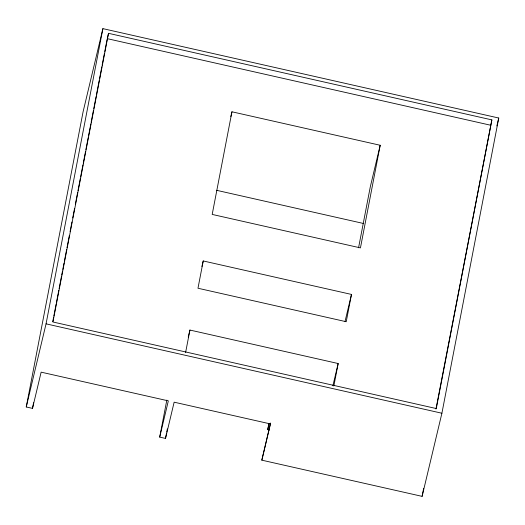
<?xml version="1.0" encoding="UTF-8"?>
<svg xmlns="http://www.w3.org/2000/svg" width="525" height="525" viewBox="0 0 525 525"><rect width="100%" height="100%" fill="white"/><g stroke="black" fill="none" stroke-linecap="round" stroke-linejoin="round"><path stroke-width="0.79" d="M261.831 460.169L270.467 423.938L174.143 402.183L165.506 438.421L159.698 437.108L168.335 400.87L41.134 372.153L32.504 408.384L26.25 406.973L83.094 111.766L102.893 28.639L498.75 118.027L441.906 413.234L422.107 496.361L261.831 460.169L270.533 423.025M26.25 406.973L46.056 323.846L102.893 28.639M32.504 408.384L33.587 402.754M52.749 321.687L53.524 317.664M53.832 316.057L56.155 303.995M56.464 302.387L58.787 290.325M59.095 288.717L61.418 276.662M61.727 275.048L62.501 271.031M62.816 269.423L64.05 262.992M64.358 261.384L66.682 249.323M66.997 247.715L69.313 235.653M70.087 231.63L71.945 221.983M72.719 217.96L74.583 208.313M75.351 204.291L77.674 192.229M77.989 190.621L80.305 178.559M80.62 176.951L82.943 164.889M83.252 163.282L85.575 151.22M85.883 149.612L88.207 137.557M88.515 135.949L90.838 123.887M91.147 122.279L93.47 110.217M93.778 108.609L96.101 96.547M96.41 94.94L99.199 80.463M99.507 78.855L101.83 66.793M102.139 65.185L104.462 53.123M104.77 51.516L107.093 39.454M108.518 33.324L52.933 321.989L436.288 408.548L491.866 119.89L108.518 33.324L107.428 37.892M159.698 437.108L166.825 400.116M165.506 438.421L166.425 433.657M166.733 432.068L167.344 428.899M185.601 352.531L189.925 330.054L338.172 363.53L333.841 386.006M203.234 260.951L197.977 288.245L346.224 321.72L351.481 294.427L203.234 260.951L201.908 266.51M231.952 111.792L212.192 214.423L360.439 247.892L380.198 145.268L231.952 111.792L230.816 116.557M269.318 429.962L267.717 429.601L268.912 423.406M358.562 247.767L370.296 186.828L380.198 145.268M435.947 409.054L491.866 119.89M422.107 496.361L423.649 488.329M188.245 337.116L189.925 330.054M267.717 429.601L269.22 423.301M345.05 321.418L351.481 294.427M332.876 385.757L338.172 363.53M496.867 125.941L498.75 118.027M107.244 38.653L490.599 125.219M216.615 190.312L363.7 223.525M46.056 323.846L441.906 413.234"/></g></svg>
